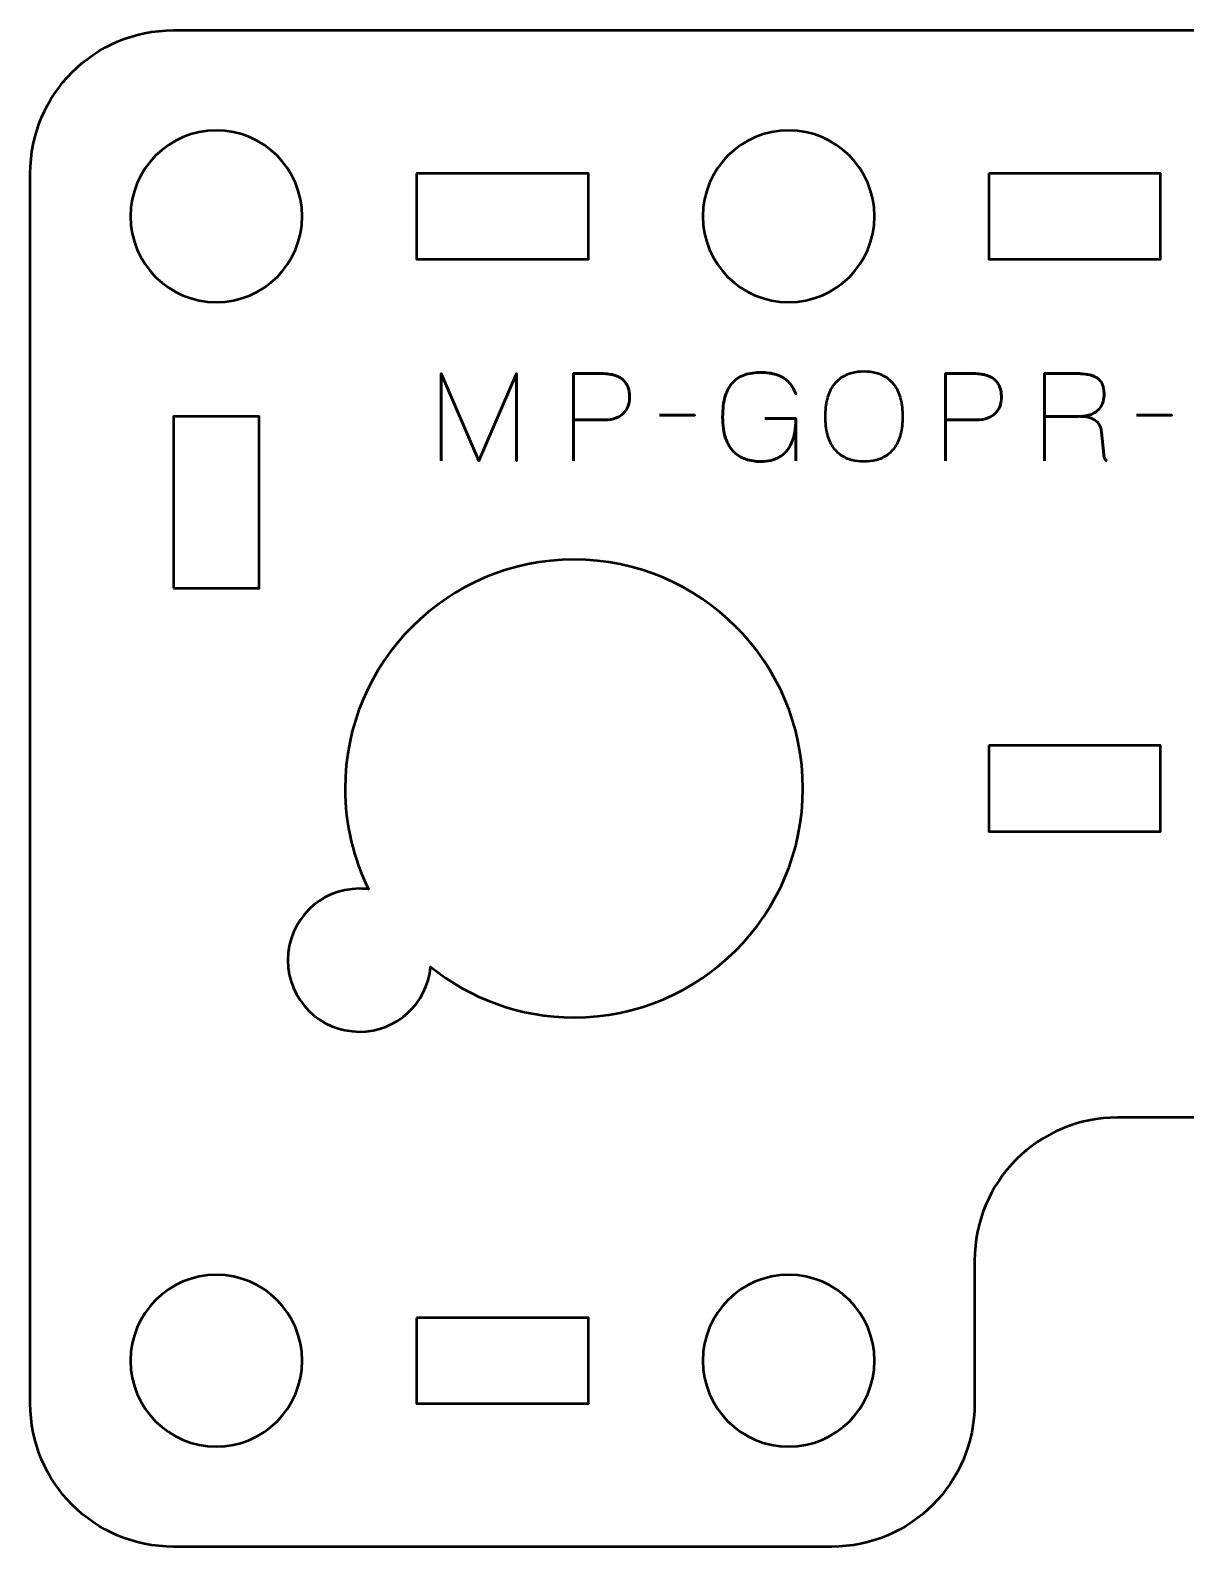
# Model space of a CAD drawing. Header units: centimetres. Extents: x -18.1 to -2.8, y -20.5 to -9.2.
# Drawn here: x -10.15 to -6.11, y -20.5 to -15.2 of the extents above; entities that cross this region are included whole.
import ezdxf

# ---------------------------------------------------------------- set-up
doc = ezdxf.new("R2010")
doc.units = ezdxf.units.CM
doc.header["$MEASUREMENT"] = 0
doc.layers.add('Layer 1', color=7, linetype='Continuous')

msp = doc.modelspace()

# ---------------------------------------------------------------- linework, layer by layer
at = {"layer": 'Layer 1', "color": 250, "lineweight": 53}
msp.add_open_spline([(-3.54999, -19.00001), (-3.54999, -19.00001), (-3.34994, -19.00002), (-3.34994, -19.00002), (-3.34994, -19.00002), (-3.07297, -19.00002), (-2.84998, -18.77707), (-2.84998, -18.49993), (-2.84998, -18.49993), (-2.84998, -18.49993), (-2.84998, -15.70006), (-2.84998, -15.70006), (-2.84998, -15.70006), (-2.84998, -15.42306), (-3.07297, -15.19997), (-3.34994, -15.19997), (-3.34994, -15.19997), (-3.34994, -15.19997), (-9.64991, -15.19997), (-9.64991, -15.19997), (-9.64991, -15.19997), (-9.92691, -15.19997), (-10.15, -15.42306), (-10.15, -15.70006), (-10.15, -15.70006), (-10.15, -15.70006), (-10.15, -19.99992), (-10.15, -19.99992), (-10.15, -19.99992), (-10.15, -20.27706), (-9.92691, -20.50002), (-9.64991, -20.50002), (-9.64991, -20.50002), (-9.64991, -20.50002), (-7.34994, -20.50002), (-7.34994, -20.50002), (-7.34994, -20.50002), (-7.07297, -20.50002), (-6.84998, -20.27706), (-6.84998, -19.99992), (-6.84998, -19.99992), (-6.84998, -19.99992), (-6.84997, -19.89999), (-6.84997, -19.89999), (-6.84997, -19.89999), (-6.84997, -19.89999), (-6.84999, -19.89999), (-6.84999, -19.89999), (-6.84999, -19.89999), (-6.84999, -19.89999), (-6.84994, -19.50002), (-6.84994, -19.50002), (-6.84994, -19.50002), (-6.84994, -19.22288), (-6.62695, -18.99992), (-6.34998, -18.99992), (-6.34998, -18.99992), (-6.34998, -18.99992), (-3.54999, -19.00001), (-3.54999, -19.00001)], degree=3, knots=[0, 0, 0, 0, 0.0666667, 0.0666667, 0.0666667, 0.0666667, 0.1333333, 0.1333333, 0.1333333, 0.1333333, 0.2, 0.2, 0.2, 0.2, 0.2666667, 0.2666667, 0.2666667, 0.2666667, 0.3333333, 0.3333333, 0.3333333, 0.3333333, 0.4, 0.4, 0.4, 0.4, 0.4666667, 0.4666667, 0.4666667, 0.4666667, 0.5333333, 0.5333333, 0.5333333, 0.5333333, 0.6, 0.6, 0.6, 0.6, 0.6666667, 0.6666667, 0.6666667, 0.6666667, 0.7333333, 0.7333333, 0.7333333, 0.7333333, 0.8, 0.8, 0.8, 0.8, 0.8666667, 0.8666667, 0.8666667, 0.8666667, 0.9333333, 0.9333333, 0.9333333, 0.9333333, 1, 1, 1, 1], dxfattribs=at)
at = {"layer": 'Layer 1', "lineweight": 53}
for points, knots in [([(-9.19997, -15.85), (-9.19997, -16.01577), (-9.3342, -16.15), (-9.49998, -16.15), (-9.49998, -16.15), (-9.66564, -16.15), (-9.79998, -16.01577), (-9.79998, -15.85), (-9.79998, -15.85), (-9.79998, -15.68433), (-9.66564, -15.54999), (-9.49998, -15.54999), (-9.49998, -15.54999), (-9.3342, -15.54999), (-9.19997, -15.68433), (-9.19997, -15.85)], [0, 0, 0, 0, 0.25, 0.25, 0.25, 0.25, 0.5, 0.5, 0.5, 0.5, 0.75, 0.75, 0.75, 0.75, 1, 1, 1, 1]), ([(-7.1999, -15.85), (-7.1999, -16.01577), (-7.33427, -16.15), (-7.4999, -16.15), (-7.4999, -16.15), (-7.66567, -16.15), (-7.7999, -16.01577), (-7.7999, -15.85), (-7.7999, -15.85), (-7.7999, -15.68433), (-7.66567, -15.54999), (-7.4999, -15.54999), (-7.4999, -15.54999), (-7.33427, -15.54999), (-7.1999, -15.68433), (-7.1999, -15.85)], [0, 0, 0, 0, 0.25, 0.25, 0.25, 0.25, 0.5, 0.5, 0.5, 0.5, 0.75, 0.75, 0.75, 0.75, 1, 1, 1, 1]), ([(-8.79996, -15.70006), (-8.79996, -15.70006), (-8.19995, -15.70006), (-8.19995, -15.70006), (-8.19995, -15.70006), (-8.19995, -15.70006), (-8.19995, -16.00007), (-8.19995, -16.00007), (-8.19995, -16.00007), (-8.19995, -16.00007), (-8.79996, -16.00007), (-8.79996, -16.00007), (-8.79996, -16.00007), (-8.79996, -16.00007), (-8.79996, -15.70006), (-8.79996, -15.70006)], [0, 0, 0, 0, 0.25, 0.25, 0.25, 0.25, 0.5, 0.5, 0.5, 0.5, 0.75, 0.75, 0.75, 0.75, 1, 1, 1, 1]), ([(-6.79999, -15.70006), (-6.79999, -15.70006), (-6.2, -15.70006), (-6.2, -15.70006), (-6.2, -15.70006), (-6.2, -15.70006), (-6.2, -16.00007), (-6.2, -16.00007), (-6.2, -16.00007), (-6.2, -16.00007), (-6.79999, -16.00007), (-6.79999, -16.00007), (-6.79999, -16.00007), (-6.79999, -16.00007), (-6.79999, -15.70006), (-6.79999, -15.70006)], [0, 0, 0, 0, 0.25, 0.25, 0.25, 0.25, 0.5, 0.5, 0.5, 0.5, 0.75, 0.75, 0.75, 0.75, 1, 1, 1, 1]), ([(-9.65, -17.15005), (-9.65, -17.15005), (-9.65, -16.55006), (-9.65, -16.55006), (-9.65, -16.55006), (-9.65, -16.55006), (-9.34999, -16.55006), (-9.34999, -16.55006), (-9.34999, -16.55006), (-9.34999, -16.55006), (-9.34999, -17.15005), (-9.34999, -17.15005), (-9.34999, -17.15005), (-9.34999, -17.15005), (-9.65, -17.15005), (-9.65, -17.15005)], [0, 0, 0, 0, 0.25, 0.25, 0.25, 0.25, 0.5, 0.5, 0.5, 0.5, 0.75, 0.75, 0.75, 0.75, 1, 1, 1, 1]), ([(-9, -18.2), (-8.98934, -18.2), (-8.97883, -18.20068), (-8.96852, -18.20197), (-8.96852, -18.20197), (-9.02066, -18.09574), (-9.05, -17.9763), (-9.05, -17.85), (-9.05, -17.85), (-9.05, -17.40825), (-8.69174, -17.05), (-8.24999, -17.05), (-8.24999, -17.05), (-7.80825, -17.05), (-7.45, -17.40825), (-7.45, -17.85), (-7.45, -17.85), (-7.45, -18.29174), (-7.80825, -18.65), (-8.24999, -18.65), (-8.24999, -18.65), (-8.43969, -18.65), (-8.61398, -18.58389), (-8.75111, -18.47351), (-8.75111, -18.47351), (-8.76297, -18.60053), (-8.86988, -18.7), (-9, -18.7), (-9, -18.7), (-9.13805, -18.7), (-9.25, -18.58805), (-9.25, -18.45), (-9.25, -18.45), (-9.25, -18.31195), (-9.13805, -18.2), (-9, -18.2)], [0, 0, 0, 0, 0.1111111, 0.1111111, 0.1111111, 0.1111111, 0.2222222, 0.2222222, 0.2222222, 0.2222222, 0.3333333, 0.3333333, 0.3333333, 0.3333333, 0.4444444, 0.4444444, 0.4444444, 0.4444444, 0.5555556, 0.5555556, 0.5555556, 0.5555556, 0.6666667, 0.6666667, 0.6666667, 0.6666667, 0.7777778, 0.7777778, 0.7777778, 0.7777778, 0.8888889, 0.8888889, 0.8888889, 0.8888889, 1, 1, 1, 1]), ([(-6.79999, -17.70006), (-6.79999, -17.70006), (-6.2, -17.70006), (-6.2, -17.70006), (-6.2, -17.70006), (-6.2, -17.70006), (-6.2, -18.00007), (-6.2, -18.00007), (-6.2, -18.00007), (-6.2, -18.00007), (-6.79999, -18.00007), (-6.79999, -18.00007), (-6.79999, -18.00007), (-6.79999, -18.00007), (-6.79999, -17.70006), (-6.79999, -17.70006)], [0, 0, 0, 0, 0.25, 0.25, 0.25, 0.25, 0.5, 0.5, 0.5, 0.5, 0.75, 0.75, 0.75, 0.75, 1, 1, 1, 1]), ([(-9.19997, -19.84999), (-9.19997, -20.01566), (-9.3342, -20.14999), (-9.49998, -20.14999), (-9.49998, -20.14999), (-9.66564, -20.14999), (-9.79998, -20.01566), (-9.79998, -19.84999), (-9.79998, -19.84999), (-9.79998, -19.68436), (-9.66564, -19.54999), (-9.49998, -19.54999), (-9.49998, -19.54999), (-9.3342, -19.54999), (-9.19997, -19.68436), (-9.19997, -19.84999)], [0, 0, 0, 0, 0.25, 0.25, 0.25, 0.25, 0.5, 0.5, 0.5, 0.5, 0.75, 0.75, 0.75, 0.75, 1, 1, 1, 1]), ([(-7.1999, -19.84999), (-7.1999, -20.01566), (-7.33427, -20.14999), (-7.4999, -20.14999), (-7.4999, -20.14999), (-7.66567, -20.14999), (-7.7999, -20.01566), (-7.7999, -19.84999), (-7.7999, -19.84999), (-7.7999, -19.68436), (-7.66567, -19.54999), (-7.4999, -19.54999), (-7.4999, -19.54999), (-7.33427, -19.54999), (-7.1999, -19.68436), (-7.1999, -19.84999)], [0, 0, 0, 0, 0.25, 0.25, 0.25, 0.25, 0.5, 0.5, 0.5, 0.5, 0.75, 0.75, 0.75, 0.75, 1, 1, 1, 1]), ([(-8.79996, -19.69992), (-8.79996, -19.69992), (-8.19995, -19.69992), (-8.19995, -19.69992), (-8.19995, -19.69992), (-8.19995, -19.69992), (-8.19995, -19.99992), (-8.19995, -19.99992), (-8.19995, -19.99992), (-8.19995, -19.99992), (-8.79996, -19.99992), (-8.79996, -19.99992), (-8.79996, -19.99992), (-8.79996, -19.99992), (-8.79996, -19.69992), (-8.79996, -19.69992)], [0, 0, 0, 0, 0.25, 0.25, 0.25, 0.25, 0.5, 0.5, 0.5, 0.5, 0.75, 0.75, 0.75, 0.75, 1, 1, 1, 1])]:
    msp.add_open_spline(points, degree=3, knots=knots, dxfattribs=at)
at = {"layer": 'Layer 1', "color": 30, "lineweight": 53}
for points, knots in [([(-8.71404, -16.705), (-8.71404, -16.705), (-8.71404, -16.39978), (-8.71404, -16.39978), (-8.71404, -16.39978), (-8.71404, -16.39978), (-8.58281, -16.705), (-8.58281, -16.705), (-8.58281, -16.705), (-8.58281, -16.705), (-8.45115, -16.39978), (-8.45115, -16.39978), (-8.45115, -16.39978), (-8.45115, -16.39978), (-8.45115, -16.705), (-8.45115, -16.705), (-8.45115, -16.705), (-8.45115, -16.705), (-8.45115, -16.39978), (-8.45115, -16.39978), (-8.45115, -16.39978), (-8.45115, -16.39978), (-8.58281, -16.705), (-8.58281, -16.705), (-8.58281, -16.705), (-8.58281, -16.705), (-8.71404, -16.39978), (-8.71404, -16.39978), (-8.71404, -16.39978), (-8.71404, -16.39978), (-8.71404, -16.705), (-8.71404, -16.705)], [0, 0, 0, 0, 0.125, 0.125, 0.125, 0.125, 0.25, 0.25, 0.25, 0.25, 0.375, 0.375, 0.375, 0.375, 0.5, 0.5, 0.5, 0.5, 0.625, 0.625, 0.625, 0.625, 0.75, 0.75, 0.75, 0.75, 0.875, 0.875, 0.875, 0.875, 1, 1, 1, 1]), ([(-8.25134, -16.705), (-8.25134, -16.705), (-8.25134, -16.39978), (-8.25134, -16.39978), (-8.25134, -16.39978), (-8.25134, -16.39978), (-8.15397, -16.39978), (-8.15397, -16.39978), (-8.15397, -16.39978), (-8.1345, -16.39985), (-8.11849, -16.40204), (-8.10586, -16.40627), (-8.10586, -16.40627), (-8.0933, -16.41043), (-8.08342, -16.41622), (-8.07629, -16.42356), (-8.07629, -16.42356), (-8.06917, -16.43082), (-8.06409, -16.43915), (-8.06098, -16.44853), (-8.06098, -16.44853), (-8.05795, -16.45792), (-8.05619, -16.46772), (-8.05576, -16.4781), (-8.05576, -16.4781), (-8.05527, -16.48847), (-8.05647, -16.49863), (-8.05929, -16.5085), (-8.05929, -16.5085), (-8.06218, -16.51838), (-8.06705, -16.52734), (-8.07404, -16.53539), (-8.07404, -16.53539), (-8.08095, -16.54343), (-8.09033, -16.54985), (-8.10212, -16.55458), (-8.10212, -16.55458), (-8.1139, -16.55937), (-8.1285, -16.56177), (-8.14593, -16.56191), (-8.14593, -16.56191), (-8.14593, -16.56191), (-8.25134, -16.56191), (-8.25134, -16.56191), (-8.25134, -16.56191), (-8.25134, -16.56191), (-8.14593, -16.56191), (-8.14593, -16.56191), (-8.14593, -16.56191), (-8.12886, -16.56177), (-8.11439, -16.55937), (-8.10268, -16.55458), (-8.10268, -16.55458), (-8.0909, -16.54985), (-8.08151, -16.54343), (-8.07446, -16.53539), (-8.07446, -16.53539), (-8.06747, -16.52734), (-8.06246, -16.51838), (-8.0595, -16.5085), (-8.0595, -16.5085), (-8.05654, -16.49863), (-8.05527, -16.48847), (-8.05576, -16.4781), (-8.05576, -16.4781), (-8.05619, -16.46772), (-8.05795, -16.45792), (-8.06112, -16.44853), (-8.06112, -16.44853), (-8.06423, -16.43915), (-8.06945, -16.43082), (-8.07658, -16.42356), (-8.07658, -16.42356), (-8.08377, -16.41622), (-8.09365, -16.41043), (-8.10621, -16.40627), (-8.10621, -16.40627), (-8.11884, -16.40204), (-8.13471, -16.39985), (-8.15397, -16.39978), (-8.15397, -16.39978), (-8.15397, -16.39978), (-8.25134, -16.39978), (-8.25134, -16.39978), (-8.25134, -16.39978), (-8.25134, -16.39978), (-8.25134, -16.705), (-8.25134, -16.705)], [0, 0, 0, 0, 0.0454545, 0.0454545, 0.0454545, 0.0454545, 0.0909091, 0.0909091, 0.0909091, 0.0909091, 0.1363636, 0.1363636, 0.1363636, 0.1363636, 0.1818182, 0.1818182, 0.1818182, 0.1818182, 0.2272727, 0.2272727, 0.2272727, 0.2272727, 0.2727273, 0.2727273, 0.2727273, 0.2727273, 0.3181818, 0.3181818, 0.3181818, 0.3181818, 0.3636364, 0.3636364, 0.3636364, 0.3636364, 0.4090909, 0.4090909, 0.4090909, 0.4090909, 0.4545455, 0.4545455, 0.4545455, 0.4545455, 0.5, 0.5, 0.5, 0.5, 0.5454545, 0.5454545, 0.5454545, 0.5454545, 0.5909091, 0.5909091, 0.5909091, 0.5909091, 0.6363636, 0.6363636, 0.6363636, 0.6363636, 0.6818182, 0.6818182, 0.6818182, 0.6818182, 0.7272727, 0.7272727, 0.7272727, 0.7272727, 0.7727273, 0.7727273, 0.7727273, 0.7727273, 0.8181818, 0.8181818, 0.8181818, 0.8181818, 0.8636364, 0.8636364, 0.8636364, 0.8636364, 0.9090909, 0.9090909, 0.9090909, 0.9090909, 0.9545455, 0.9545455, 0.9545455, 0.9545455, 1, 1, 1, 1]), ([(-7.58375, -16.55683), (-7.58375, -16.55683), (-7.47496, -16.55683), (-7.47496, -16.55683), (-7.47496, -16.55683), (-7.4751, -16.59148), (-7.48004, -16.61991), (-7.48992, -16.64206), (-7.48992, -16.64206), (-7.49979, -16.66429), (-7.51376, -16.68066), (-7.53197, -16.69131), (-7.53197, -16.69131), (-7.55017, -16.7019), (-7.57176, -16.70719), (-7.59688, -16.70712), (-7.59688, -16.70712), (-7.61572, -16.70719), (-7.63321, -16.70458), (-7.64937, -16.69914), (-7.64937, -16.69914), (-7.66553, -16.69378), (-7.67971, -16.68503), (-7.69185, -16.67297), (-7.69185, -16.67297), (-7.70398, -16.6609), (-7.71351, -16.64496), (-7.72028, -16.62513), (-7.72028, -16.62513), (-7.72705, -16.60531), (-7.73051, -16.58096), (-7.73065, -16.55218), (-7.73065, -16.55218), (-7.73058, -16.52325), (-7.72755, -16.49884), (-7.72155, -16.4788), (-7.72155, -16.4788), (-7.71548, -16.45883), (-7.70673, -16.44275), (-7.69516, -16.43054), (-7.69516, -16.43054), (-7.68366, -16.41841), (-7.66962, -16.40959), (-7.65311, -16.40408), (-7.65311, -16.40408), (-7.6366, -16.39858), (-7.6179, -16.3959), (-7.59688, -16.39597), (-7.59688, -16.39597), (-7.57691, -16.3959), (-7.55899, -16.39837), (-7.54304, -16.40338), (-7.54304, -16.40338), (-7.5271, -16.40839), (-7.51341, -16.41643), (-7.50198, -16.42751), (-7.50198, -16.42751), (-7.49048, -16.43858), (-7.48152, -16.45319), (-7.47496, -16.47132), (-7.47496, -16.47132), (-7.48152, -16.45319), (-7.49048, -16.43858), (-7.50198, -16.42751), (-7.50198, -16.42751), (-7.51341, -16.41643), (-7.5271, -16.40839), (-7.54304, -16.40338), (-7.54304, -16.40338), (-7.55899, -16.39837), (-7.57691, -16.3959), (-7.59688, -16.39597), (-7.59688, -16.39597), (-7.6179, -16.3959), (-7.6366, -16.39858), (-7.65311, -16.40408), (-7.65311, -16.40408), (-7.66962, -16.40959), (-7.68366, -16.41841), (-7.69516, -16.43054), (-7.69516, -16.43054), (-7.70673, -16.44275), (-7.71548, -16.45883), (-7.72155, -16.4788), (-7.72155, -16.4788), (-7.72755, -16.49884), (-7.73058, -16.52325), (-7.73065, -16.55218), (-7.73065, -16.55218), (-7.73051, -16.58096), (-7.72705, -16.60531), (-7.72028, -16.62513), (-7.72028, -16.62513), (-7.71351, -16.64496), (-7.70398, -16.6609), (-7.69185, -16.67297), (-7.69185, -16.67297), (-7.67971, -16.68503), (-7.66553, -16.69378), (-7.64937, -16.69914), (-7.64937, -16.69914), (-7.63321, -16.70458), (-7.61572, -16.70719), (-7.59688, -16.70712), (-7.59688, -16.70712), (-7.57176, -16.70719), (-7.55017, -16.7019), (-7.53197, -16.69131), (-7.53197, -16.69131), (-7.51376, -16.68066), (-7.49979, -16.66429), (-7.48992, -16.64206), (-7.48992, -16.64206), (-7.48004, -16.61991), (-7.4751, -16.59148), (-7.47496, -16.55683), (-7.47496, -16.55683), (-7.47496, -16.55683), (-7.58375, -16.55683), (-7.58375, -16.55683)], [0, 0, 0, 0, 0.0333333, 0.0333333, 0.0333333, 0.0333333, 0.0666667, 0.0666667, 0.0666667, 0.0666667, 0.1, 0.1, 0.1, 0.1, 0.1333333, 0.1333333, 0.1333333, 0.1333333, 0.1666667, 0.1666667, 0.1666667, 0.1666667, 0.2, 0.2, 0.2, 0.2, 0.2333333, 0.2333333, 0.2333333, 0.2333333, 0.2666667, 0.2666667, 0.2666667, 0.2666667, 0.3, 0.3, 0.3, 0.3, 0.3333333, 0.3333333, 0.3333333, 0.3333333, 0.3666667, 0.3666667, 0.3666667, 0.3666667, 0.4, 0.4, 0.4, 0.4, 0.4333333, 0.4333333, 0.4333333, 0.4333333, 0.4666667, 0.4666667, 0.4666667, 0.4666667, 0.5, 0.5, 0.5, 0.5, 0.5333333, 0.5333333, 0.5333333, 0.5333333, 0.5666667, 0.5666667, 0.5666667, 0.5666667, 0.6, 0.6, 0.6, 0.6, 0.6333333, 0.6333333, 0.6333333, 0.6333333, 0.6666667, 0.6666667, 0.6666667, 0.6666667, 0.7, 0.7, 0.7, 0.7, 0.7333333, 0.7333333, 0.7333333, 0.7333333, 0.7666667, 0.7666667, 0.7666667, 0.7666667, 0.8, 0.8, 0.8, 0.8, 0.8333333, 0.8333333, 0.8333333, 0.8333333, 0.8666667, 0.8666667, 0.8666667, 0.8666667, 0.9, 0.9, 0.9, 0.9, 0.9333333, 0.9333333, 0.9333333, 0.9333333, 0.9666667, 0.9666667, 0.9666667, 0.9666667, 1, 1, 1, 1]), ([(-7.23662, -16.70754), (-7.22173, -16.70761), (-7.20762, -16.70585), (-7.19415, -16.70239), (-7.19415, -16.70239), (-7.18074, -16.69886), (-7.16847, -16.69336), (-7.15725, -16.68574), (-7.15725, -16.68574), (-7.14603, -16.67819), (-7.13629, -16.66824), (-7.12804, -16.65596), (-7.12804, -16.65596), (-7.11978, -16.64369), (-7.11343, -16.6288), (-7.10892, -16.6113), (-7.10892, -16.6113), (-7.10433, -16.59381), (-7.10207, -16.57341), (-7.102, -16.55006), (-7.102, -16.55006), (-7.10207, -16.52671), (-7.10433, -16.50632), (-7.10892, -16.48875), (-7.10892, -16.48875), (-7.11343, -16.47118), (-7.11978, -16.45622), (-7.12804, -16.44388), (-7.12804, -16.44388), (-7.13629, -16.43153), (-7.14603, -16.42151), (-7.15725, -16.41382), (-7.15725, -16.41382), (-7.16847, -16.40613), (-7.18074, -16.40056), (-7.19415, -16.39696), (-7.19415, -16.39696), (-7.20762, -16.39343), (-7.22173, -16.39167), (-7.23662, -16.39174), (-7.23662, -16.39174), (-7.25151, -16.39167), (-7.26562, -16.39343), (-7.2791, -16.39696), (-7.2791, -16.39696), (-7.2925, -16.40056), (-7.30478, -16.40613), (-7.316, -16.41382), (-7.316, -16.41382), (-7.32721, -16.42151), (-7.33695, -16.43153), (-7.34521, -16.44388), (-7.34521, -16.44388), (-7.35346, -16.45622), (-7.35981, -16.47118), (-7.36433, -16.48875), (-7.36433, -16.48875), (-7.36891, -16.50632), (-7.37117, -16.52671), (-7.37124, -16.55006), (-7.37124, -16.55006), (-7.37117, -16.57341), (-7.36891, -16.59381), (-7.36433, -16.6113), (-7.36433, -16.6113), (-7.35981, -16.6288), (-7.35346, -16.64369), (-7.34521, -16.65596), (-7.34521, -16.65596), (-7.33695, -16.66824), (-7.32721, -16.67819), (-7.316, -16.68574), (-7.316, -16.68574), (-7.30478, -16.69336), (-7.2925, -16.69886), (-7.2791, -16.70239), (-7.2791, -16.70239), (-7.26562, -16.70585), (-7.25151, -16.70761), (-7.23662, -16.70754)], [0, 0, 0, 0, 0.05, 0.05, 0.05, 0.05, 0.1, 0.1, 0.1, 0.1, 0.15, 0.15, 0.15, 0.15, 0.2, 0.2, 0.2, 0.2, 0.25, 0.25, 0.25, 0.25, 0.3, 0.3, 0.3, 0.3, 0.35, 0.35, 0.35, 0.35, 0.4, 0.4, 0.4, 0.4, 0.45, 0.45, 0.45, 0.45, 0.5, 0.5, 0.5, 0.5, 0.55, 0.55, 0.55, 0.55, 0.6, 0.6, 0.6, 0.6, 0.65, 0.65, 0.65, 0.65, 0.7, 0.7, 0.7, 0.7, 0.75, 0.75, 0.75, 0.75, 0.8, 0.8, 0.8, 0.8, 0.85, 0.85, 0.85, 0.85, 0.9, 0.9, 0.9, 0.9, 0.95, 0.95, 0.95, 0.95, 1, 1, 1, 1]), ([(-7.23662, -16.70754), (-7.22173, -16.70761), (-7.20762, -16.70585), (-7.19415, -16.70239), (-7.19415, -16.70239), (-7.18074, -16.69886), (-7.16847, -16.69336), (-7.15725, -16.68574), (-7.15725, -16.68574), (-7.14603, -16.67819), (-7.13629, -16.66824), (-7.12804, -16.65596), (-7.12804, -16.65596), (-7.11978, -16.64369), (-7.11343, -16.6288), (-7.10892, -16.6113), (-7.10892, -16.6113), (-7.10433, -16.59381), (-7.10207, -16.57341), (-7.102, -16.55006), (-7.102, -16.55006), (-7.10207, -16.52671), (-7.10433, -16.50632), (-7.10892, -16.48875), (-7.10892, -16.48875), (-7.11343, -16.47118), (-7.11978, -16.45622), (-7.12804, -16.44388), (-7.12804, -16.44388), (-7.13629, -16.43153), (-7.14603, -16.42151), (-7.15725, -16.41382), (-7.15725, -16.41382), (-7.16847, -16.40613), (-7.18074, -16.40056), (-7.19415, -16.39696), (-7.19415, -16.39696), (-7.20762, -16.39343), (-7.22173, -16.39167), (-7.23662, -16.39174), (-7.23662, -16.39174), (-7.25151, -16.39167), (-7.26562, -16.39343), (-7.2791, -16.39696), (-7.2791, -16.39696), (-7.2925, -16.40056), (-7.30478, -16.40613), (-7.316, -16.41382), (-7.316, -16.41382), (-7.32721, -16.42151), (-7.33695, -16.43153), (-7.34521, -16.44388), (-7.34521, -16.44388), (-7.35346, -16.45622), (-7.35981, -16.47118), (-7.36433, -16.48875), (-7.36433, -16.48875), (-7.36891, -16.50632), (-7.37117, -16.52671), (-7.37124, -16.55006), (-7.37124, -16.55006), (-7.37117, -16.57341), (-7.36891, -16.59381), (-7.36433, -16.6113), (-7.36433, -16.6113), (-7.35981, -16.6288), (-7.35346, -16.64369), (-7.34521, -16.65596), (-7.34521, -16.65596), (-7.33695, -16.66824), (-7.32721, -16.67819), (-7.316, -16.68574), (-7.316, -16.68574), (-7.30478, -16.69336), (-7.2925, -16.69886), (-7.2791, -16.70239), (-7.2791, -16.70239), (-7.26562, -16.70585), (-7.25151, -16.70761), (-7.23662, -16.70754)], [0, 0, 0, 0, 0.05, 0.05, 0.05, 0.05, 0.1, 0.1, 0.1, 0.1, 0.15, 0.15, 0.15, 0.15, 0.2, 0.2, 0.2, 0.2, 0.25, 0.25, 0.25, 0.25, 0.3, 0.3, 0.3, 0.3, 0.35, 0.35, 0.35, 0.35, 0.4, 0.4, 0.4, 0.4, 0.45, 0.45, 0.45, 0.45, 0.5, 0.5, 0.5, 0.5, 0.55, 0.55, 0.55, 0.55, 0.6, 0.6, 0.6, 0.6, 0.65, 0.65, 0.65, 0.65, 0.7, 0.7, 0.7, 0.7, 0.75, 0.75, 0.75, 0.75, 0.8, 0.8, 0.8, 0.8, 0.85, 0.85, 0.85, 0.85, 0.9, 0.9, 0.9, 0.9, 0.95, 0.95, 0.95, 0.95, 1, 1, 1, 1]), ([(-6.95172, -16.705), (-6.95172, -16.705), (-6.95172, -16.39978), (-6.95172, -16.39978), (-6.95172, -16.39978), (-6.95172, -16.39978), (-6.85435, -16.39978), (-6.85435, -16.39978), (-6.85435, -16.39978), (-6.83488, -16.39985), (-6.81887, -16.40204), (-6.80624, -16.40627), (-6.80624, -16.40627), (-6.79368, -16.41043), (-6.7838, -16.41622), (-6.77667, -16.42356), (-6.77667, -16.42356), (-6.76955, -16.43082), (-6.76447, -16.43915), (-6.76136, -16.44853), (-6.76136, -16.44853), (-6.75833, -16.45792), (-6.75657, -16.46772), (-6.75614, -16.4781), (-6.75614, -16.4781), (-6.75565, -16.48847), (-6.75685, -16.49863), (-6.75967, -16.5085), (-6.75967, -16.5085), (-6.76256, -16.51838), (-6.76743, -16.52734), (-6.77442, -16.53539), (-6.77442, -16.53539), (-6.78133, -16.54343), (-6.79071, -16.54985), (-6.8025, -16.55458), (-6.8025, -16.55458), (-6.81428, -16.55937), (-6.82888, -16.56177), (-6.84631, -16.56191), (-6.84631, -16.56191), (-6.84631, -16.56191), (-6.95172, -16.56191), (-6.95172, -16.56191), (-6.95172, -16.56191), (-6.95172, -16.56191), (-6.84631, -16.56191), (-6.84631, -16.56191), (-6.84631, -16.56191), (-6.82924, -16.56177), (-6.81477, -16.55937), (-6.80306, -16.55458), (-6.80306, -16.55458), (-6.79128, -16.54985), (-6.78189, -16.54343), (-6.77484, -16.53539), (-6.77484, -16.53539), (-6.76785, -16.52734), (-6.76284, -16.51838), (-6.75988, -16.5085), (-6.75988, -16.5085), (-6.75692, -16.49863), (-6.75565, -16.48847), (-6.75614, -16.4781), (-6.75614, -16.4781), (-6.75657, -16.46772), (-6.75833, -16.45792), (-6.7615, -16.44853), (-6.7615, -16.44853), (-6.76461, -16.43915), (-6.76983, -16.43082), (-6.77696, -16.42356), (-6.77696, -16.42356), (-6.78415, -16.41622), (-6.79403, -16.41043), (-6.80659, -16.40627), (-6.80659, -16.40627), (-6.81922, -16.40204), (-6.83509, -16.39985), (-6.85435, -16.39978), (-6.85435, -16.39978), (-6.85435, -16.39978), (-6.95172, -16.39978), (-6.95172, -16.39978), (-6.95172, -16.39978), (-6.95172, -16.39978), (-6.95172, -16.705), (-6.95172, -16.705)], [0, 0, 0, 0, 0.0454545, 0.0454545, 0.0454545, 0.0454545, 0.0909091, 0.0909091, 0.0909091, 0.0909091, 0.1363636, 0.1363636, 0.1363636, 0.1363636, 0.1818182, 0.1818182, 0.1818182, 0.1818182, 0.2272727, 0.2272727, 0.2272727, 0.2272727, 0.2727273, 0.2727273, 0.2727273, 0.2727273, 0.3181818, 0.3181818, 0.3181818, 0.3181818, 0.3636364, 0.3636364, 0.3636364, 0.3636364, 0.4090909, 0.4090909, 0.4090909, 0.4090909, 0.4545455, 0.4545455, 0.4545455, 0.4545455, 0.5, 0.5, 0.5, 0.5, 0.5454545, 0.5454545, 0.5454545, 0.5454545, 0.5909091, 0.5909091, 0.5909091, 0.5909091, 0.6363636, 0.6363636, 0.6363636, 0.6363636, 0.6818182, 0.6818182, 0.6818182, 0.6818182, 0.7272727, 0.7272727, 0.7272727, 0.7272727, 0.7727273, 0.7727273, 0.7727273, 0.7727273, 0.8181818, 0.8181818, 0.8181818, 0.8181818, 0.8636364, 0.8636364, 0.8636364, 0.8636364, 0.9090909, 0.9090909, 0.9090909, 0.9090909, 0.9545455, 0.9545455, 0.9545455, 0.9545455, 1, 1, 1, 1]), ([(-6.60544, -16.705), (-6.60544, -16.705), (-6.60544, -16.39978), (-6.60544, -16.39978), (-6.60544, -16.39978), (-6.60544, -16.39978), (-6.4941, -16.39978), (-6.4941, -16.39978), (-6.4941, -16.39978), (-6.47858, -16.39978), (-6.46532, -16.40084), (-6.45438, -16.40288), (-6.45438, -16.40288), (-6.44338, -16.40493), (-6.43427, -16.40789), (-6.42708, -16.41177), (-6.42708, -16.41177), (-6.41988, -16.41565), (-6.41424, -16.42038), (-6.41007, -16.42595), (-6.41007, -16.42595), (-6.40584, -16.43146), (-6.40288, -16.43774), (-6.40097, -16.44472), (-6.40097, -16.44472), (-6.39907, -16.45171), (-6.39794, -16.45926), (-6.39759, -16.46751), (-6.39759, -16.46751), (-6.39709, -16.47788), (-6.39822, -16.4879), (-6.4009, -16.49757), (-6.4009, -16.49757), (-6.40365, -16.5073), (-6.40838, -16.51598), (-6.41508, -16.52374), (-6.41508, -16.52374), (-6.42186, -16.53151), (-6.43096, -16.53764), (-6.44253, -16.54223), (-6.44253, -16.54223), (-6.4541, -16.54675), (-6.46842, -16.54914), (-6.48564, -16.54921), (-6.48564, -16.54921), (-6.48564, -16.54921), (-6.60544, -16.54921), (-6.60544, -16.54921), (-6.60544, -16.54921), (-6.60544, -16.54921), (-6.48564, -16.54921), (-6.48564, -16.54921), (-6.48564, -16.54921), (-6.46878, -16.54914), (-6.45459, -16.54675), (-6.44309, -16.54223), (-6.44309, -16.54223), (-6.43159, -16.53764), (-6.42242, -16.53151), (-6.41558, -16.52374), (-6.41558, -16.52374), (-6.40873, -16.51598), (-6.40394, -16.5073), (-6.40111, -16.49757), (-6.40111, -16.49757), (-6.39829, -16.4879), (-6.39709, -16.47788), (-6.39759, -16.46751), (-6.39759, -16.46751), (-6.39801, -16.45721), (-6.39977, -16.4479), (-6.40288, -16.43957), (-6.40288, -16.43957), (-6.40591, -16.43132), (-6.41099, -16.42419), (-6.41805, -16.41826), (-6.41805, -16.41826), (-6.4251, -16.41234), (-6.43484, -16.40775), (-6.44719, -16.40458), (-6.44719, -16.40458), (-6.45953, -16.4014), (-6.4752, -16.39978), (-6.4941, -16.39978), (-6.4941, -16.39978), (-6.4941, -16.39978), (-6.60544, -16.39978), (-6.60544, -16.39978), (-6.60544, -16.39978), (-6.60544, -16.39978), (-6.60544, -16.705), (-6.60544, -16.705)], [0, 0, 0, 0, 0.0434783, 0.0434783, 0.0434783, 0.0434783, 0.0869565, 0.0869565, 0.0869565, 0.0869565, 0.1304348, 0.1304348, 0.1304348, 0.1304348, 0.173913, 0.173913, 0.173913, 0.173913, 0.2173913, 0.2173913, 0.2173913, 0.2173913, 0.2608696, 0.2608696, 0.2608696, 0.2608696, 0.3043478, 0.3043478, 0.3043478, 0.3043478, 0.3478261, 0.3478261, 0.3478261, 0.3478261, 0.3913043, 0.3913043, 0.3913043, 0.3913043, 0.4347826, 0.4347826, 0.4347826, 0.4347826, 0.4782609, 0.4782609, 0.4782609, 0.4782609, 0.5217391, 0.5217391, 0.5217391, 0.5217391, 0.5652174, 0.5652174, 0.5652174, 0.5652174, 0.6086957, 0.6086957, 0.6086957, 0.6086957, 0.6521739, 0.6521739, 0.6521739, 0.6521739, 0.6956522, 0.6956522, 0.6956522, 0.6956522, 0.7391304, 0.7391304, 0.7391304, 0.7391304, 0.7826087, 0.7826087, 0.7826087, 0.7826087, 0.826087, 0.826087, 0.826087, 0.826087, 0.8695652, 0.8695652, 0.8695652, 0.8695652, 0.9130435, 0.9130435, 0.9130435, 0.9130435, 0.9565217, 0.9565217, 0.9565217, 0.9565217, 1, 1, 1, 1]), ([(-7.95078, -16.5454), (-7.95078, -16.5454), (-7.82759, -16.5454), (-7.82759, -16.5454), (-7.82759, -16.5454), (-7.82759, -16.5454), (-7.95078, -16.5454), (-7.95078, -16.5454)], [0, 0, 0, 0, 0.5, 0.5, 0.5, 0.5, 1, 1, 1, 1]), ([(-7.47496, -16.705), (-7.47496, -16.705), (-7.47496, -16.55683), (-7.47496, -16.55683), (-7.47496, -16.55683), (-7.47496, -16.55683), (-7.47496, -16.705), (-7.47496, -16.705)], [0, 0, 0, 0, 0.5, 0.5, 0.5, 0.5, 1, 1, 1, 1]), ([(-6.38827, -16.705), (-6.39109, -16.70295), (-6.39321, -16.70048), (-6.39476, -16.69759), (-6.39476, -16.69759), (-6.39632, -16.6947), (-6.39737, -16.69181), (-6.39801, -16.68898), (-6.39801, -16.68898), (-6.39857, -16.68623), (-6.39886, -16.6839), (-6.39886, -16.68214), (-6.39886, -16.68214), (-6.39886, -16.68214), (-6.40648, -16.60509), (-6.40648, -16.60509), (-6.40648, -16.60509), (-6.40732, -16.59402), (-6.41057, -16.58428), (-6.41614, -16.57595), (-6.41614, -16.57595), (-6.42179, -16.56756), (-6.42983, -16.56107), (-6.44041, -16.55634), (-6.44041, -16.55634), (-6.45093, -16.55168), (-6.46405, -16.54929), (-6.47971, -16.54921), (-6.47971, -16.54921), (-6.46405, -16.54929), (-6.45093, -16.55168), (-6.44041, -16.55634), (-6.44041, -16.55634), (-6.42983, -16.56107), (-6.42179, -16.56756), (-6.41614, -16.57595), (-6.41614, -16.57595), (-6.41057, -16.58428), (-6.40732, -16.59402), (-6.40648, -16.60509), (-6.40648, -16.60509), (-6.40648, -16.60509), (-6.39886, -16.68214), (-6.39886, -16.68214), (-6.39886, -16.68214), (-6.39886, -16.6839), (-6.39857, -16.68623), (-6.39801, -16.68898), (-6.39801, -16.68898), (-6.39737, -16.69181), (-6.39632, -16.6947), (-6.39476, -16.69759), (-6.39476, -16.69759), (-6.39321, -16.70048), (-6.39109, -16.70295), (-6.38827, -16.705)], [0, 0, 0, 0, 0.0714286, 0.0714286, 0.0714286, 0.0714286, 0.1428571, 0.1428571, 0.1428571, 0.1428571, 0.2142857, 0.2142857, 0.2142857, 0.2142857, 0.2857143, 0.2857143, 0.2857143, 0.2857143, 0.3571429, 0.3571429, 0.3571429, 0.3571429, 0.4285714, 0.4285714, 0.4285714, 0.4285714, 0.5, 0.5, 0.5, 0.5, 0.5714286, 0.5714286, 0.5714286, 0.5714286, 0.6428571, 0.6428571, 0.6428571, 0.6428571, 0.7142857, 0.7142857, 0.7142857, 0.7142857, 0.7857143, 0.7857143, 0.7857143, 0.7857143, 0.8571429, 0.8571429, 0.8571429, 0.8571429, 0.9285714, 0.9285714, 0.9285714, 0.9285714, 1, 1, 1, 1]), ([(-6.28413, -16.5454), (-6.28413, -16.5454), (-6.16094, -16.5454), (-6.16094, -16.5454), (-6.16094, -16.5454), (-6.16094, -16.5454), (-6.28413, -16.5454), (-6.28413, -16.5454)], [0, 0, 0, 0, 0.5, 0.5, 0.5, 0.5, 1, 1, 1, 1])]:
    msp.add_open_spline(points, degree=3, knots=knots, dxfattribs=at)

doc.saveas('drawing.dxf')
